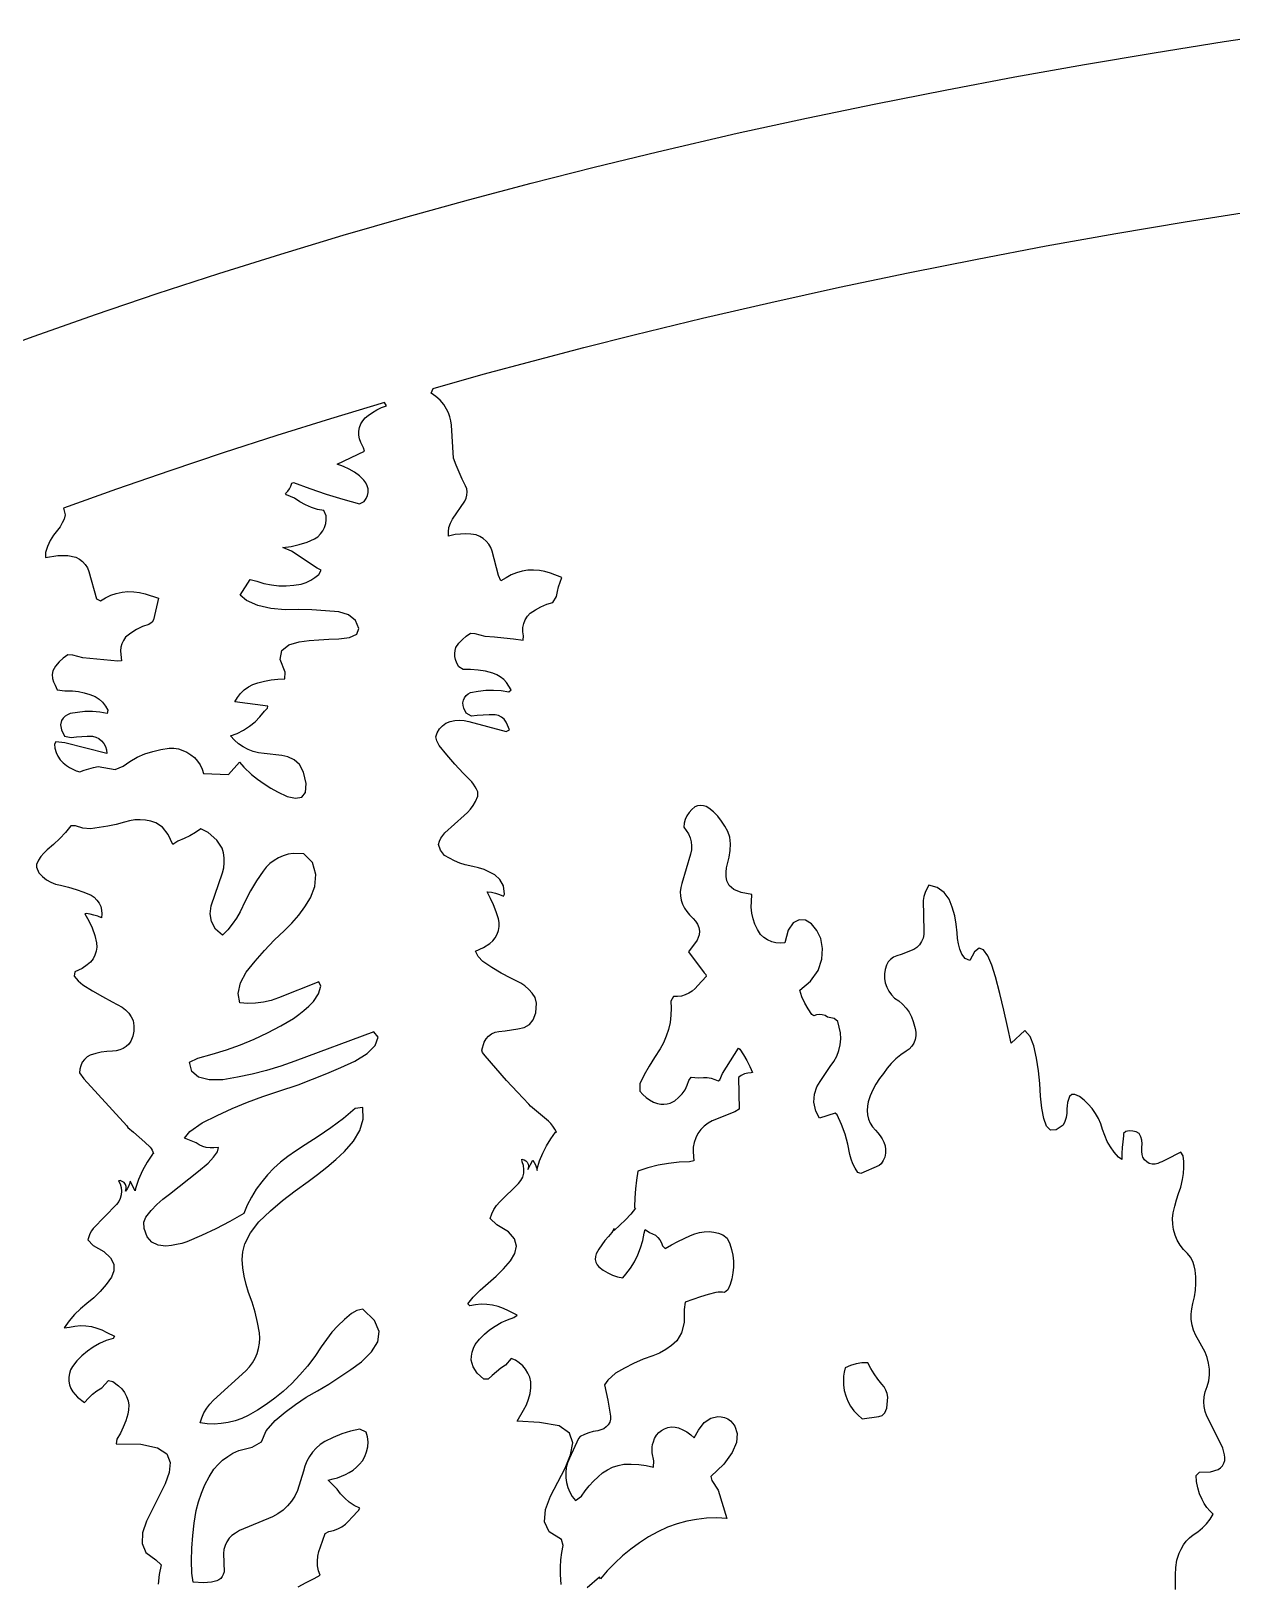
# Model space of a CAD drawing. Extents: x 0.1 to 24.1, y 0.2 to 12.2.
# Drawn here: x 5.161 to 8.646, y 7.467 to 11.975 of the extents above; entities that cross this region are included whole.
import ezdxf

# ---------------------------------------------------------------- set-up
doc = ezdxf.new("R2010")
doc.units = 0
doc.linetypes.add('0', pattern=[0])
doc.layers.add('1', color=7, linetype='0')

msp = doc.modelspace()

# ---------------------------------------------------------------- linework, layer by layer
at = {"layer": '1'}
for points in [[(4.992762, 11.025316), (5.170008, 11.089769), (5.34823, 11.152269), (5.526941, 11.212816), (5.706385, 11.27141), (5.886316, 11.327806), (6.06698, 11.38225), (6.248377, 11.43474), (6.430262, 11.485277), (6.612635, 11.533617), (6.795496, 11.580004), (6.978846, 11.624437), (7.210779, 11.678637), (7.411463, 11.722338), (7.612635, 11.764086), (7.814051, 11.804125), (8.015955, 11.842211), (8.218103, 11.878344), (8.42074, 11.912523), (8.623621, 11.94475), (8.826746, 11.975267)], [(6.699793, 7.465014), (6.69784, 7.493578), (6.69784, 7.515063), (6.69906, 7.536303), (6.701746, 7.557543), (6.705652, 7.578539), (6.701014, 7.595629), (6.664881, 7.617602), (6.651209, 7.647143), (6.654139, 7.682299), (6.668787, 7.721362), (6.710779, 7.803149), (6.726892, 7.841723), (6.73324, 7.876147), (6.723963, 7.904711), (6.693689, 7.925219), (6.636805, 7.935717), (6.572107, 7.939135), (6.590174, 7.971362), (6.598719, 7.986498), (6.605066, 8.002611), (6.609461, 8.019213), (6.611658, 8.036303), (6.611902, 8.053637), (6.608728, 8.066576), (6.603357, 8.078783), (6.596521, 8.090014), (6.587976, 8.100023), (6.577967, 8.108812), (6.566736, 8.115892), (6.554529, 8.121264), (6.538172, 8.101976), (6.524744, 8.092699), (6.511805, 8.082689), (6.499353, 8.071947), (6.487635, 8.060717), (6.475672, 8.061449), (6.456141, 8.079027), (6.443933, 8.097094), (6.438807, 8.115892), (6.439051, 8.127855), (6.441248, 8.139574), (6.44491, 8.151049), (6.450281, 8.161791), (6.462732, 8.177172), (6.476648, 8.191332), (6.491785, 8.204271), (6.508142, 8.215502), (6.525476, 8.225267), (6.543543, 8.233568), (6.562342, 8.239916), (6.572107, 8.246996), (6.547205, 8.259203), (6.532312, 8.266527), (6.516687, 8.272142), (6.500574, 8.276293), (6.484217, 8.278246), (6.467615, 8.27849), (6.451014, 8.277025), (6.4349, 8.273607), (6.429041, 8.280199), (6.444422, 8.299486), (6.464441, 8.31975), (6.487879, 8.339525), (6.510584, 8.360277), (6.532068, 8.381762), (6.55282, 8.404467), (6.565516, 8.426195), (6.570154, 8.44768), (6.564539, 8.468676), (6.546473, 8.489183), (6.513269, 8.508959), (6.49325, 8.528002), (6.498133, 8.541185), (6.50448, 8.553881), (6.512293, 8.565355), (6.521814, 8.575853), (6.575769, 8.62932), (6.58285, 8.638109), (6.587976, 8.648119), (6.590906, 8.658861), (6.591639, 8.670092), (6.58993, 8.681322), (6.586267, 8.69182), (6.585779, 8.699633), (6.591883, 8.698412), (6.597254, 8.695482), (6.601404, 8.691088), (6.60409, 8.685472), (6.604822, 8.679369), (6.603601, 8.673265), (6.603113, 8.669847), (6.617029, 8.697435), (6.621668, 8.690355), (6.62533, 8.683031), (6.628016, 8.674974), (6.629725, 8.666918), (6.629969, 8.672289), (6.637049, 8.694994), (6.646082, 8.717211), (6.656824, 8.738451), (6.669275, 8.758715), (6.683435, 8.778002), (6.685633, 8.778246), (6.681238, 8.787035), (6.675867, 8.795336), (6.669764, 8.803148), (6.662928, 8.810228), (6.610193, 8.85393), (6.605799, 8.860033), (6.573084, 8.894213), (6.541101, 8.928637), (6.509607, 8.963793), (6.478601, 8.999437), (6.471766, 9.009935), (6.469568, 9.016527), (6.47616, 9.039476), (6.481775, 9.048998), (6.4891, 9.057055), (6.497889, 9.063646), (6.507898, 9.068285), (6.518641, 9.070971), (6.537195, 9.072924), (6.55575, 9.075365), (6.57406, 9.078539), (6.592371, 9.082201), (6.607264, 9.090502), (6.618738, 9.104174), (6.625818, 9.124681), (6.627771, 9.153246), (6.624109, 9.169115), (6.615564, 9.181566), (6.605799, 9.192797), (6.594568, 9.202806), (6.582361, 9.211351), (6.553797, 9.225023), (6.525965, 9.239916), (6.498865, 9.256273), (6.472498, 9.273851), (6.458338, 9.288256), (6.450769, 9.303637), (6.474451, 9.314623), (6.492517, 9.326097), (6.501062, 9.33391), (6.508142, 9.342943), (6.513758, 9.352953), (6.51742, 9.363939), (6.519373, 9.37517), (6.519373, 9.386644), (6.51742, 9.398119), (6.510584, 9.418139), (6.503016, 9.437914), (6.494471, 9.457201), (6.485193, 9.476244), (6.4974, 9.474779), (6.509363, 9.472094), (6.521082, 9.468187), (6.532312, 9.463305), (6.535242, 9.46892), (6.531824, 9.49309), (6.522058, 9.511644), (6.507166, 9.52556), (6.492029, 9.533617), (6.47616, 9.540453), (6.459803, 9.545824), (6.443201, 9.549974), (6.421473, 9.554613), (6.405603, 9.559496), (6.389978, 9.565844), (6.375086, 9.573412), (6.360926, 9.581957), (6.349207, 9.597094), (6.343592, 9.613695), (6.346277, 9.622972), (6.350428, 9.631517), (6.355799, 9.639574), (6.362146, 9.646898), (6.41781, 9.69768), (6.427576, 9.706469), (6.436121, 9.716234), (6.443933, 9.726976), (6.450525, 9.738207), (6.457361, 9.75432), (6.45785, 9.766771), (6.453943, 9.77434), (6.449793, 9.78142), (6.445154, 9.7885), (6.440027, 9.795336), (6.415125, 9.820726), (6.391199, 9.846849), (6.368006, 9.873705), (6.345545, 9.901293), (6.338465, 9.914965), (6.336023, 9.926439), (6.340174, 9.938158), (6.346766, 9.9489), (6.355066, 9.958178), (6.364832, 9.965746), (6.377527, 9.970629), (6.390711, 9.973558), (6.404383, 9.974535), (6.418055, 9.973558), (6.431238, 9.970629), (6.539637, 9.94182), (6.549646, 9.946703), (6.543787, 9.960131), (6.539881, 9.969164), (6.534021, 9.976976), (6.526453, 9.983324), (6.517664, 9.987719), (6.508142, 9.99016), (6.490808, 9.99016), (6.473475, 9.989428), (6.456141, 9.987963), (6.439051, 9.98601), (6.423914, 9.994555), (6.416834, 10.009691), (6.414881, 10.01726), (6.414637, 10.024828), (6.416101, 10.032396), (6.419031, 10.039476), (6.42367, 10.045824), (6.429529, 10.050707), (6.436365, 10.054369), (6.458338, 10.059008), (6.480555, 10.061449), (6.503016, 10.061937), (6.525232, 10.060472), (6.547449, 10.05681), (6.554041, 10.062426), (6.548182, 10.073168), (6.541101, 10.083422), (6.532801, 10.092211), (6.523035, 10.100023), (6.512537, 10.106371), (6.501307, 10.111254), (6.480066, 10.116381), (6.458582, 10.119799), (6.436853, 10.121508), (6.415125, 10.121752), (6.402674, 10.129808), (6.39657, 10.139818), (6.392664, 10.151049), (6.391199, 10.159594), (6.390711, 10.168383), (6.391687, 10.177172), (6.393885, 10.185717), (6.402674, 10.19768), (6.412928, 10.208666), (6.424158, 10.218187), (6.436365, 10.226732), (6.449305, 10.225756), (6.477625, 10.218187), (6.505701, 10.21599), (6.533533, 10.213549), (6.561609, 10.210619), (6.589441, 10.207201), (6.590174, 10.219164), (6.588465, 10.231127), (6.588709, 10.24309), (6.59115, 10.254808), (6.595545, 10.265795), (6.601892, 10.276049), (6.609949, 10.284838), (6.625086, 10.295092), (6.640955, 10.303881), (6.657801, 10.310961), (6.675135, 10.316576), (6.685877, 10.33391), (6.688562, 10.34807), (6.69198, 10.361742), (6.696375, 10.375414), (6.701502, 10.388842), (6.668787, 10.401049), (6.652674, 10.405931), (6.636316, 10.409105), (6.619471, 10.410326), (6.602625, 10.409594), (6.586023, 10.406908), (6.56991, 10.402514), (6.554285, 10.396166), (6.539637, 10.388109), (6.524256, 10.378832), (6.517908, 10.394213), (6.499109, 10.464769), (6.495203, 10.475512), (6.489344, 10.485521), (6.482019, 10.494555), (6.473475, 10.502123), (6.463709, 10.508226), (6.452967, 10.512377), (6.43783, 10.51433), (6.422693, 10.515306), (6.407312, 10.514818), (6.392176, 10.513109), (6.3724, 10.508715), (6.372156, 10.521654), (6.373865, 10.534349), (6.378016, 10.546556), (6.384119, 10.558031), (6.420008, 10.610765), (6.423914, 10.619066), (6.426111, 10.628099), (6.4266, 10.637133), (6.425379, 10.646166), (6.422205, 10.654955), (6.412683, 10.674486), (6.40365, 10.694506), (6.395105, 10.714525), (6.387293, 10.734789), (6.380945, 10.831224), (6.37948, 10.843431), (6.376795, 10.85515), (6.372644, 10.866625), (6.367273, 10.877611), (6.358728, 10.891283), (6.34823, 10.903734), (6.336023, 10.914476), (6.322596, 10.92351), (6.328211, 10.937914), (6.473475, 10.978685), (6.619226, 11.018236), (6.765223, 11.056566), (6.911463, 11.093676), (7.109705, 11.141527), (7.308191, 11.187426), (7.50741, 11.231371), (7.706873, 11.273363), (7.906824, 11.313158), (8.107752, 11.351244), (8.309168, 11.387377), (8.510828, 11.421312), (8.712976, 11.453539)], [(8.482996, 7.450366), (8.482264, 7.47185), (8.482508, 7.493334), (8.483973, 7.514819), (8.486414, 7.536059), (8.493494, 7.55559), (8.498865, 7.568041), (8.505701, 7.57976), (8.513758, 7.590502), (8.523279, 7.600268), (8.533777, 7.608813), (8.547937, 7.618334), (8.560877, 7.629076), (8.572596, 7.641284), (8.583094, 7.654467), (8.592127, 7.668871), (8.582605, 7.678637), (8.57406, 7.688891), (8.566248, 7.700121), (8.559656, 7.712084), (8.552332, 7.728686), (8.547205, 7.74602), (8.544031, 7.763842), (8.543055, 7.781909), (8.551844, 7.791186), (8.584558, 7.791918), (8.606531, 7.79851), (8.613367, 7.803393), (8.618982, 7.809496), (8.623133, 7.817065), (8.625574, 7.825121), (8.626062, 7.833422), (8.624842, 7.841723), (8.619959, 7.861254), (8.580408, 7.941088), (8.573816, 7.953784), (8.568933, 7.967455), (8.566004, 7.981371), (8.565027, 7.995776), (8.566004, 8.009935), (8.568933, 8.024096), (8.575037, 8.039965), (8.578943, 8.056566), (8.580896, 8.073412), (8.580896, 8.090258), (8.578699, 8.107347), (8.574549, 8.123705), (8.568689, 8.139574), (8.549646, 8.17473), (8.54159, 8.188402), (8.535242, 8.203051), (8.530848, 8.218187), (8.528406, 8.234056), (8.527918, 8.249926), (8.529627, 8.265795), (8.533045, 8.281176), (8.537683, 8.299974), (8.540857, 8.319262), (8.542078, 8.338549), (8.54159, 8.35808), (8.539392, 8.377367), (8.536951, 8.390551), (8.532557, 8.403246), (8.525965, 8.415209), (8.517664, 8.425707), (8.506189, 8.437426), (8.49618, 8.450365), (8.487879, 8.464525), (8.481531, 8.479662), (8.477137, 8.495531), (8.474451, 8.511644), (8.473963, 8.528002), (8.475672, 8.544359), (8.48031, 8.563158), (8.485682, 8.581957), (8.491541, 8.600512), (8.498133, 8.618822), (8.50326, 8.641283), (8.505701, 8.658373), (8.506678, 8.675463), (8.506433, 8.692797), (8.504969, 8.709887), (8.497889, 8.720629), (8.454187, 8.698412), (8.448816, 8.695238), (8.443201, 8.692308), (8.437586, 8.689867), (8.431726, 8.68767), (8.423426, 8.685472), (8.414881, 8.685472), (8.406336, 8.68767), (8.399012, 8.692064), (8.392664, 8.697924), (8.388269, 8.705248), (8.385828, 8.713549), (8.38534, 8.722094), (8.38534, 8.734056), (8.386072, 8.744555), (8.385096, 8.755053), (8.382166, 8.765062), (8.377527, 8.774584), (8.368494, 8.779222), (8.358484, 8.781664), (8.34823, 8.781908), (8.338221, 8.779955), (8.331873, 8.774096), (8.331873, 8.767504), (8.329432, 8.750414), (8.327723, 8.733324), (8.326746, 8.716234), (8.326746, 8.6989), (8.31698, 8.70598), (8.304773, 8.72014), (8.294031, 8.735277), (8.284754, 8.75139), (8.277185, 8.76848), (8.271082, 8.786058), (8.265711, 8.802416), (8.258875, 8.818041), (8.250574, 8.832933), (8.240808, 8.846849), (8.229578, 8.859789), (8.217127, 8.871508), (8.203699, 8.882006), (8.19076, 8.888109), (8.181482, 8.887865), (8.175135, 8.88225), (8.171961, 8.873461), (8.169519, 8.864183), (8.16781, 8.854906), (8.166834, 8.845629), (8.166834, 8.833422), (8.164881, 8.821215), (8.161463, 8.809496), (8.15658, 8.798265), (8.136316, 8.785082), (8.119715, 8.784105), (8.107996, 8.796068), (8.100183, 8.817797), (8.094812, 8.847582), (8.090906, 8.882494), (8.088465, 8.919359), (8.084558, 8.956224), (8.078943, 8.992846), (8.071619, 9.029222), (8.060633, 9.055834), (8.045008, 9.0739), (8.005457, 9.036303), (7.995203, 9.084642), (7.984217, 9.132982), (7.972742, 9.181078), (7.960535, 9.229174), (7.949305, 9.263109), (7.937586, 9.289965), (7.925135, 9.307543), (7.912439, 9.312181), (7.8995, 9.301683), (7.886072, 9.276293), (7.871912, 9.282152), (7.862146, 9.294847), (7.857019, 9.30974), (7.853113, 9.325121), (7.850428, 9.340746), (7.848963, 9.356615), (7.846521, 9.381762), (7.841883, 9.406664), (7.834803, 9.431078), (7.825525, 9.45476), (7.811121, 9.474047), (7.790857, 9.488939), (7.766687, 9.495287), (7.760584, 9.485033), (7.755701, 9.474047), (7.752283, 9.462572), (7.75033, 9.450853), (7.752283, 9.362963), (7.752283, 9.351976), (7.750086, 9.341478), (7.745935, 9.331469), (7.739832, 9.322435), (7.732264, 9.314623), (7.72323, 9.308519), (7.711023, 9.303392), (7.698816, 9.29851), (7.686365, 9.294115), (7.673914, 9.290209), (7.664392, 9.286058), (7.655848, 9.279955), (7.649012, 9.272387), (7.643641, 9.263353), (7.639734, 9.250902), (7.638025, 9.237719), (7.638269, 9.224779), (7.640467, 9.21184), (7.644617, 9.199389), (7.650476, 9.18767), (7.658045, 9.176928), (7.667322, 9.16765), (7.679529, 9.159349), (7.69076, 9.149584), (7.700769, 9.138597), (7.709314, 9.12639), (7.71615, 9.113451), (7.721521, 9.099535), (7.726648, 9.079271), (7.728846, 9.068529), (7.728846, 9.057787), (7.726892, 9.047045), (7.722986, 9.036791), (7.717371, 9.027758), (7.710047, 9.019701), (7.701258, 9.013109), (7.685633, 9.002855), (7.671228, 8.991137), (7.657801, 8.977953), (7.645838, 8.963793), (7.635096, 8.948412), (7.623133, 8.933764), (7.612635, 8.918139), (7.603846, 8.901537), (7.596766, 8.884203), (7.59115, 8.866137), (7.588465, 8.853685), (7.587732, 8.84099), (7.588953, 8.828539), (7.591883, 8.816088), (7.596766, 8.804369), (7.603357, 8.793627), (7.611658, 8.783861), (7.618982, 8.776293), (7.625574, 8.767992), (7.631189, 8.758959), (7.635828, 8.749437), (7.639734, 8.738939), (7.641443, 8.727953), (7.641199, 8.716967), (7.639002, 8.70598), (7.634607, 8.695726), (7.628504, 8.686449), (7.6224, 8.681322), (7.569178, 8.657885), (7.560877, 8.661547), (7.55282, 8.67351), (7.546228, 8.686205), (7.541101, 8.699633), (7.537439, 8.713549), (7.53158, 8.743334), (7.523523, 8.772387), (7.513269, 8.800951), (7.500818, 8.828539), (7.494959, 8.833178), (7.449793, 8.819262), (7.439051, 8.839525), (7.433191, 8.865648), (7.434656, 8.888353), (7.44198, 8.909594), (7.451014, 8.924974), (7.460779, 8.939867), (7.470789, 8.954515), (7.480799, 8.96892), (7.491297, 8.983324), (7.499353, 8.998705), (7.505457, 9.015306), (7.509363, 9.032152), (7.511072, 9.049486), (7.510584, 9.067064), (7.502283, 9.100023), (7.491785, 9.108324), (7.472742, 9.112474), (7.465418, 9.116625), (7.457361, 9.118822), (7.44906, 9.119555), (7.440516, 9.118578), (7.432703, 9.115648), (7.427332, 9.119555), (7.416101, 9.135912), (7.40658, 9.153246), (7.398523, 9.171312), (7.392176, 9.190111), (7.422937, 9.216967), (7.445154, 9.247972), (7.456385, 9.280199), (7.458582, 9.311449), (7.452967, 9.340258), (7.441736, 9.364183), (7.426111, 9.382738), (7.408533, 9.393724), (7.390223, 9.395189), (7.372889, 9.386156), (7.358728, 9.364428), (7.348963, 9.328295), (7.336023, 9.327074), (7.323084, 9.327806), (7.310633, 9.33098), (7.29867, 9.336351), (7.287928, 9.343431), (7.27865, 9.352465), (7.269373, 9.366625), (7.261805, 9.381762), (7.256433, 9.397875), (7.253016, 9.414476), (7.251551, 9.431566), (7.252283, 9.448412), (7.25326, 9.468187), (7.222498, 9.474291), (7.201014, 9.48308), (7.187098, 9.494555), (7.180017, 9.508226), (7.178553, 9.520678), (7.178308, 9.533129), (7.179773, 9.54558), (7.182703, 9.557787), (7.187586, 9.576586), (7.190271, 9.595629), (7.191004, 9.61516), (7.189539, 9.634447), (7.183191, 9.651049), (7.174891, 9.666674), (7.165369, 9.681566), (7.154139, 9.695482), (7.141687, 9.707933), (7.128016, 9.719164), (7.120691, 9.723558), (7.112635, 9.726244), (7.10409, 9.726976), (7.095545, 9.725756), (7.087732, 9.722582), (7.078699, 9.715258), (7.071131, 9.706713), (7.064783, 9.696947), (7.0599, 9.686449), (7.056726, 9.675219), (7.055262, 9.663744), (7.06283, 9.654467), (7.068933, 9.644213), (7.073572, 9.632982), (7.076502, 9.621508), (7.077723, 9.609545), (7.077478, 9.597582), (7.075281, 9.585863), (7.049891, 9.500658), (7.046717, 9.488695), (7.045496, 9.476244), (7.04574, 9.464037), (7.047937, 9.45183), (7.051844, 9.439867), (7.057215, 9.428881), (7.064051, 9.418627), (7.072351, 9.409349), (7.082361, 9.398363), (7.089685, 9.391039), (7.095545, 9.382006), (7.099207, 9.37224), (7.100672, 9.361986), (7.100183, 9.351488), (7.09408, 9.336107), (7.068933, 9.301439), (7.114344, 9.241381), (7.119715, 9.236498), (7.120447, 9.23015), (7.096521, 9.204515), (7.088953, 9.195726), (7.080164, 9.187914), (7.070398, 9.181566), (7.0599, 9.176683), (7.04867, 9.17351), (7.037195, 9.171801), (7.025476, 9.172045), (7.017908, 9.159105), (7.019129, 9.138353), (7.018396, 9.117601), (7.015711, 9.097094), (7.011072, 9.07683), (7.004725, 9.057055), (6.996668, 9.038012), (6.986658, 9.019945), (6.970545, 8.995287), (6.955164, 8.97014), (6.941004, 8.944506), (6.927576, 8.918383), (6.92782, 8.896898), (6.936365, 8.887621), (6.945887, 8.879076), (6.956385, 8.871752), (6.967371, 8.865404), (6.979334, 8.861254), (6.988611, 8.859545), (6.997889, 8.859301), (7.007166, 8.860277), (7.016199, 8.862474), (7.029139, 8.869555), (7.040613, 8.878588), (7.050867, 8.88933), (7.059168, 8.901293), (7.065516, 8.914476), (7.06991, 8.928637), (7.076502, 8.938158), (7.09823, 8.935717), (7.112879, 8.937181), (7.123865, 8.936693), (7.134607, 8.93474), (7.14535, 8.931566), (7.155359, 8.927172), (7.160242, 8.930101), (7.16781, 8.948168), (7.214685, 9.022387), (7.218592, 9.019457), (7.228846, 9.003099), (7.238123, 8.986498), (7.246912, 8.969408), (7.254725, 8.95183), (7.251062, 8.950609), (7.241053, 8.949877), (7.231287, 8.947191), (7.222498, 8.942797), (7.214441, 8.936693), (7.216639, 8.844652), (7.203699, 8.837084), (7.138025, 8.810717), (7.125818, 8.804125), (7.114588, 8.79558), (7.104822, 8.785814), (7.096521, 8.77434), (7.090174, 8.762133), (7.085535, 8.748705), (7.083094, 8.735033), (7.082605, 8.721117), (7.084803, 8.69475), (7.072351, 8.69182), (7.041834, 8.690844), (7.011316, 8.68767), (6.981043, 8.682299), (6.951258, 8.67473), (6.922205, 8.665209), (6.918543, 8.63933), (6.915857, 8.613451), (6.913904, 8.587328), (6.912928, 8.561205), (6.912683, 8.55974), (6.913172, 8.558275), (6.914392, 8.557543), (6.915857, 8.557543), (6.901453, 8.540453), (6.886072, 8.523851), (6.870203, 8.507982), (6.853846, 8.492846), (6.852137, 8.493822), (6.853113, 8.498217), (6.846521, 8.486742), (6.837244, 8.475267), (6.826746, 8.463793), (6.817469, 8.451586), (6.808924, 8.438646), (6.801355, 8.424974), (6.798914, 8.416918), (6.79867, 8.408861), (6.800379, 8.40056), (6.804041, 8.393236), (6.809412, 8.386889), (6.821619, 8.377611), (6.834803, 8.369555), (6.848963, 8.363207), (6.863611, 8.358568), (6.878748, 8.355394), (6.887049, 8.366381), (6.900476, 8.383715), (6.912195, 8.402269), (6.922205, 8.421801), (6.930262, 8.442064), (6.936365, 8.463305), (6.940516, 8.484789), (6.942957, 8.495775), (6.955896, 8.486742), (6.964685, 8.483568), (6.972986, 8.47893), (6.98031, 8.472826), (6.98617, 8.465502), (6.990808, 8.457445), (6.993982, 8.448412), (7.001551, 8.440844), (7.019617, 8.450853), (7.037928, 8.460375), (7.056482, 8.469408), (7.075281, 8.477953), (7.087976, 8.483324), (7.101404, 8.486986), (7.115076, 8.489183), (7.128748, 8.489672), (7.142664, 8.488207), (7.156092, 8.485277), (7.169031, 8.480639), (7.181726, 8.47014), (7.188807, 8.454515), (7.194178, 8.437914), (7.198084, 8.421068), (7.199793, 8.403978), (7.200037, 8.386644), (7.198328, 8.369555), (7.19491, 8.352465), (7.189783, 8.336107), (7.182947, 8.320238), (7.173914, 8.31267), (7.167566, 8.313402), (7.161463, 8.313646), (7.155115, 8.313402), (7.148767, 8.312914), (7.126307, 8.30681), (7.103846, 8.299974), (7.081873, 8.29265), (7.0599, 8.284594), (7.056726, 8.263109), (7.056971, 8.225512), (7.049158, 8.195726), (7.034998, 8.172777), (7.019861, 8.158861), (7.003016, 8.146898), (6.985193, 8.136889), (6.96615, 8.128832), (6.93783, 8.118822), (6.909998, 8.106859), (6.883142, 8.093431), (6.857019, 8.078295), (6.834803, 8.057787), (6.825281, 8.045092), (6.830652, 8.022631), (6.835291, 7.999926), (6.839197, 7.976977), (6.842371, 7.954028), (6.842615, 7.945239), (6.840418, 7.936694), (6.836512, 7.928881), (6.830652, 7.922289), (6.823572, 7.917162), (6.806238, 7.911303), (6.79281, 7.908862), (6.779871, 7.905444), (6.767176, 7.900561), (6.754969, 7.894701), (6.750086, 7.889086), (6.723719, 7.831957), (6.718103, 7.81853), (6.714441, 7.804369), (6.712732, 7.789721), (6.712976, 7.775073), (6.71493, 7.760668), (6.718836, 7.746508), (6.724451, 7.73308), (6.731775, 7.720385), (6.740808, 7.70891), (6.758387, 7.721362), (6.769129, 7.736498), (6.781092, 7.751147), (6.793787, 7.764819), (6.807215, 7.777758), (6.81991, 7.788744), (6.833826, 7.798022), (6.848963, 7.805346), (6.864832, 7.810717), (6.881433, 7.813891), (6.903162, 7.814379), (6.924646, 7.813159), (6.946131, 7.810229), (6.967371, 7.805834), (6.968348, 7.823657), (6.964197, 7.84685), (6.963465, 7.855151), (6.963953, 7.863451), (6.965174, 7.871508), (6.967371, 7.879565), (6.970789, 7.88933), (6.97616, 7.898119), (6.982752, 7.905932), (6.990808, 7.912524), (6.999842, 7.917407), (7.009607, 7.920825), (7.019861, 7.922289), (7.030359, 7.922045), (7.040369, 7.919848), (7.05282, 7.914477), (7.064539, 7.907885), (7.075525, 7.899828), (7.085535, 7.890795), (7.09823, 7.913256), (7.114344, 7.935229), (7.133631, 7.947924), (7.154139, 7.952563), (7.164148, 7.952075), (7.173914, 7.949633), (7.182947, 7.945727), (7.191248, 7.939867), (7.198084, 7.932787), (7.203699, 7.924487), (7.210047, 7.903491), (7.208094, 7.877612), (7.195887, 7.847826), (7.171717, 7.814623), (7.133631, 7.778735), (7.137049, 7.766772), (7.155115, 7.73894), (7.180017, 7.656909), (7.150965, 7.658129), (7.121668, 7.657153), (7.092615, 7.653979), (7.064051, 7.648608), (7.035975, 7.641039), (7.008387, 7.631274), (6.98031, 7.617846), (6.953211, 7.602953), (6.927088, 7.586108), (6.901941, 7.568041), (6.877771, 7.548266), (6.855066, 7.52727), (6.833582, 7.504809), (6.813562, 7.481127), (6.810633, 7.486498), (6.775232, 7.455492)], [(5.936365, 7.457934), (5.959314, 7.471117), (5.982996, 7.482592), (5.999842, 7.491625), (5.995447, 7.505053), (5.992762, 7.518969), (5.992029, 7.533129), (5.99325, 7.547045), (5.996424, 7.560961), (6.001307, 7.574145), (6.014246, 7.612963), (6.025721, 7.618578), (6.03866, 7.621508), (6.051355, 7.626147), (6.063074, 7.632494), (6.07406, 7.640307), (6.083582, 7.649584), (6.092127, 7.659838), (6.11117, 7.679858), (6.114832, 7.686938), (6.099207, 7.694506), (6.084803, 7.704028), (6.071375, 7.715258), (6.059656, 7.727953), (6.049402, 7.741869), (6.023767, 7.767504), (6.037683, 7.772143), (6.050135, 7.775073), (6.062098, 7.779223), (6.073816, 7.78435), (6.084803, 7.790453), (6.095545, 7.797289), (6.105555, 7.805346), (6.114588, 7.814135), (6.122889, 7.823901), (6.129969, 7.836596), (6.135096, 7.850268), (6.138269, 7.864428), (6.139002, 7.879076), (6.137537, 7.893481), (6.133875, 7.907641), (6.114832, 7.916186), (6.088465, 7.910326), (6.062586, 7.90227), (6.037439, 7.89226), (6.013269, 7.880053), (6.000574, 7.871264), (5.988855, 7.86101), (5.978357, 7.849535), (5.969324, 7.83684), (5.961756, 7.823412), (5.955896, 7.809008), (5.951746, 7.794116), (5.934168, 7.738207), (5.9266, 7.72185), (5.917078, 7.706713), (5.905603, 7.693041), (5.89242, 7.68059), (5.877771, 7.670092), (5.862146, 7.661547), (5.766199, 7.621508), (5.753992, 7.614184), (5.744226, 7.607348), (5.735682, 7.599047), (5.728846, 7.589282), (5.723963, 7.578539), (5.721033, 7.567065), (5.720057, 7.555102), (5.721277, 7.502123), (5.718836, 7.493578), (5.715662, 7.487963), (5.711512, 7.482836), (5.706385, 7.478686), (5.700525, 7.475756), (5.684412, 7.471362), (5.661707, 7.470141), (5.631678, 7.472094), (5.627771, 7.497729), (5.627039, 7.534106), (5.628016, 7.570727), (5.630701, 7.607104), (5.634851, 7.643237), (5.640711, 7.679369), (5.647058, 7.705004), (5.655359, 7.729907), (5.665613, 7.754076), (5.67782, 7.77727), (5.69198, 7.799487), (5.703943, 7.813159), (5.717127, 7.82561), (5.731775, 7.836596), (5.747156, 7.845873), (5.763758, 7.853686), (5.802576, 7.863696), (5.829432, 7.879565), (5.843348, 7.910815), (5.869471, 7.941088), (5.898279, 7.965258), (5.928553, 7.987719), (5.959803, 8.008471), (5.992273, 8.027514), (6.024988, 8.047045), (6.057215, 8.067553), (6.088709, 8.089037), (6.119715, 8.111498), (6.149012, 8.140306), (6.167566, 8.169603), (6.171228, 8.199877), (6.157801, 8.231371), (6.124353, 8.264086), (6.106775, 8.26018), (6.090662, 8.25139), (6.070642, 8.234545), (6.051844, 8.216478), (6.034266, 8.197191), (6.018152, 8.176439), (6.003504, 8.154955), (5.984461, 8.126635), (5.963709, 8.099291), (5.941492, 8.073412), (5.917566, 8.048754), (5.89242, 8.02556), (5.868738, 8.006029), (5.843836, 7.987719), (5.818201, 7.970873), (5.79159, 7.955248), (5.772791, 7.946948), (5.753504, 7.940112), (5.733484, 7.935229), (5.713221, 7.932055), (5.692713, 7.930834), (5.672205, 7.931567), (5.651697, 7.934008), (5.65658, 7.948901), (5.662928, 7.963061), (5.670984, 7.976489), (5.680262, 7.98894), (5.691004, 8.00017), (5.784266, 8.085619), (5.794764, 8.096605), (5.803797, 8.108812), (5.811365, 8.121996), (5.817225, 8.135912), (5.821619, 8.15056), (5.82406, 8.165453), (5.825037, 8.18059), (5.82406, 8.195726), (5.818445, 8.225756), (5.811121, 8.255297), (5.802332, 8.284349), (5.792322, 8.313158), (5.785242, 8.336351), (5.779627, 8.360277), (5.775965, 8.384203), (5.773767, 8.408617), (5.775476, 8.431322), (5.781336, 8.454027), (5.797937, 8.486498), (5.822351, 8.517748), (5.856043, 8.549486), (5.890955, 8.579515), (5.927332, 8.607836), (5.96493, 8.634691), (5.992273, 8.655199), (6.019129, 8.676683), (6.045252, 8.6989), (6.070642, 8.721849), (6.096766, 8.752123), (6.115564, 8.783129), (6.124842, 8.815599), (6.123621, 8.849535), (6.102137, 8.846605), (6.067469, 8.817797), (6.03158, 8.790697), (5.994471, 8.765306), (5.956385, 8.741625), (5.928308, 8.722826), (5.906336, 8.707933), (5.88534, 8.691576), (5.865564, 8.673754), (5.847254, 8.654467), (5.830408, 8.633959), (5.814783, 8.612474), (5.800867, 8.589769), (5.78866, 8.566088), (5.778162, 8.541674), (5.738123, 8.518969), (5.697351, 8.497728), (5.655848, 8.477953), (5.613611, 8.459887), (5.598719, 8.455492), (5.583582, 8.45183), (5.568201, 8.449144), (5.552576, 8.447435), (5.530359, 8.450121), (5.511805, 8.458666), (5.497644, 8.474779), (5.4891, 8.498461), (5.488123, 8.51726), (5.494226, 8.531664), (5.509363, 8.550463), (5.525721, 8.567797), (5.543787, 8.58391), (5.56283, 8.598558), (5.591394, 8.620531), (5.619471, 8.642748), (5.647303, 8.665453), (5.674646, 8.688646), (5.69076, 8.705492), (5.702478, 8.721605), (5.70492, 8.733568), (5.691736, 8.732836), (5.68075, 8.732347), (5.669764, 8.733568), (5.659266, 8.736498), (5.649256, 8.741137), (5.640223, 8.747484), (5.606043, 8.760668), (5.621668, 8.780443), (5.658045, 8.80559), (5.701014, 8.827074), (5.744715, 8.846849), (5.789148, 8.86516), (5.83407, 8.882006), (5.879725, 8.897387), (5.936121, 8.916185), (5.977869, 8.93181), (6.019129, 8.948412), (6.060144, 8.96599), (6.100672, 8.984545), (6.136805, 9.007006), (6.160242, 9.030199), (6.168299, 9.053637), (6.155848, 9.06975), (5.9266, 8.984545), (5.885828, 8.97014), (5.844324, 8.957445), (5.802332, 8.946703), (5.760096, 8.93767), (5.717371, 8.93059), (5.678064, 8.930101), (5.647303, 8.937914), (5.627771, 8.95476), (5.62118, 8.981615), (5.64535, 8.993578), (5.687098, 9.004564), (5.728113, 9.01726), (5.768641, 9.031908), (5.808435, 9.048265), (5.847498, 9.066576), (5.885828, 9.086596), (5.922937, 9.108324), (5.938318, 9.119555), (5.953211, 9.131517), (5.967371, 9.144457), (5.980555, 9.158129), (5.995447, 9.179613), (6.002283, 9.20183), (5.996668, 9.215014), (5.879236, 9.168383), (5.857508, 9.161058), (5.835291, 9.155931), (5.81283, 9.153002), (5.789881, 9.152025), (5.767176, 9.15349), (5.762049, 9.181078), (5.769373, 9.212084), (5.78573, 9.242601), (5.811365, 9.274828), (5.838465, 9.305834), (5.867029, 9.335375), (5.897058, 9.363695), (5.918055, 9.385424), (5.93783, 9.408617), (5.955652, 9.432787), (5.97201, 9.458422), (5.984705, 9.491625), (5.987391, 9.526049), (5.978357, 9.561449), (5.952967, 9.586351), (5.922205, 9.587572), (5.907312, 9.585131), (5.892908, 9.580736), (5.879236, 9.574877), (5.866297, 9.567308), (5.854334, 9.558031), (5.843592, 9.547533), (5.834314, 9.535814), (5.815516, 9.507738), (5.798182, 9.478685), (5.782312, 9.448656), (5.767908, 9.418139), (5.75741, 9.399828), (5.745203, 9.38225), (5.731775, 9.365892), (5.717127, 9.350512), (5.696619, 9.36809), (5.6849, 9.389574), (5.681238, 9.412035), (5.68368, 9.434984), (5.716883, 9.531176), (5.720301, 9.545336), (5.72201, 9.559984), (5.721766, 9.574389), (5.719568, 9.589037), (5.715418, 9.602953), (5.700525, 9.626146), (5.675135, 9.648607), (5.653894, 9.658861), (5.638269, 9.648363), (5.621912, 9.638842), (5.605066, 9.630541), (5.587488, 9.623217), (5.572596, 9.613695), (5.55868, 9.642748), (5.542078, 9.6635), (5.523279, 9.676683), (5.508387, 9.681078), (5.49325, 9.684008), (5.477869, 9.685228), (5.462488, 9.68474), (5.447107, 9.682543), (5.432215, 9.678637), (5.408045, 9.672045), (5.383631, 9.666674), (5.358973, 9.662523), (5.33407, 9.659349), (5.311365, 9.661058), (5.290125, 9.66765), (5.276697, 9.66765), (5.261072, 9.648607), (5.244471, 9.630541), (5.226648, 9.613695), (5.20785, 9.597826), (5.198084, 9.588793), (5.189539, 9.578783), (5.182459, 9.567797), (5.1766, 9.555834), (5.176844, 9.547777), (5.18368, 9.531176), (5.193933, 9.520433), (5.205652, 9.5114), (5.218592, 9.504076), (5.232264, 9.498705), (5.246668, 9.495287), (5.269617, 9.489916), (5.292078, 9.483324), (5.314051, 9.475512), (5.335779, 9.466478), (5.344568, 9.460131), (5.352381, 9.452318), (5.358484, 9.443285), (5.363123, 9.433275), (5.365808, 9.422777), (5.366541, 9.411791), (5.36532, 9.401049), (5.354578, 9.404955), (5.343592, 9.408373), (5.332605, 9.411303), (5.321375, 9.4135), (5.317225, 9.411791), (5.328699, 9.392015), (5.338221, 9.371264), (5.345789, 9.349779), (5.35116, 9.327562), (5.351648, 9.315599), (5.350183, 9.303637), (5.346521, 9.292162), (5.340906, 9.28142), (5.333338, 9.272142), (5.324305, 9.264086), (5.308924, 9.253344), (5.288416, 9.243578), (5.28573, 9.230883), (5.297449, 9.217699), (5.311365, 9.20598), (5.339441, 9.18889), (5.368006, 9.172533), (5.396814, 9.156664), (5.425867, 9.141283), (5.435633, 9.133226), (5.444422, 9.123949), (5.451746, 9.113451), (5.457605, 9.102221), (5.459558, 9.087084), (5.45907, 9.071703), (5.456141, 9.05681), (5.451014, 9.042406), (5.444666, 9.034105), (5.436853, 9.027025), (5.428064, 9.021166), (5.418543, 9.017015), (5.408289, 9.014574), (5.397791, 9.013842), (5.381189, 9.012865), (5.364832, 9.010668), (5.348719, 9.007006), (5.33285, 9.002123), (5.323816, 8.996752), (5.316004, 8.989672), (5.309656, 8.981127), (5.305262, 8.971361), (5.302576, 8.961107), (5.301844, 8.950609), (5.314051, 8.932787), (5.439051, 8.796312), (5.442225, 8.791674), (5.458826, 8.778002), (5.475183, 8.764086), (5.491297, 8.749681), (5.506922, 8.735033), (5.510096, 8.730883), (5.512781, 8.726488), (5.514734, 8.721605), (5.516199, 8.716478), (5.513514, 8.714525), (5.497889, 8.691332), (5.484461, 8.666918), (5.472986, 8.641283), (5.463953, 8.614916), (5.462976, 8.607592), (5.448572, 8.636156), (5.446375, 8.628588), (5.443445, 8.621019), (5.439783, 8.613939), (5.435389, 8.607347), (5.437098, 8.613695), (5.437098, 8.620287), (5.4349, 8.62639), (5.430994, 8.631762), (5.425623, 8.635424), (5.419519, 8.637621), (5.414881, 8.637377), (5.419764, 8.627855), (5.422693, 8.617601), (5.42367, 8.607103), (5.422693, 8.596361), (5.420008, 8.586107), (5.415369, 8.576586), (5.409021, 8.568041), (5.341394, 8.498949), (5.336267, 8.491381), (5.331873, 8.483324), (5.328455, 8.474779), (5.325769, 8.46599), (5.340906, 8.449144), (5.3724, 8.431566), (5.391932, 8.4135), (5.401209, 8.394945), (5.401453, 8.375902), (5.394129, 8.356859), (5.378748, 8.335619), (5.361658, 8.315844), (5.343103, 8.297533), (5.323084, 8.280687), (5.304529, 8.265306), (5.287195, 8.248461), (5.27157, 8.23015), (5.25741, 8.210619), (5.272547, 8.212572), (5.288416, 8.215502), (5.304285, 8.216722), (5.320398, 8.21599), (5.336267, 8.213793), (5.351648, 8.209642), (5.366785, 8.204027), (5.380945, 8.196703), (5.403406, 8.185717), (5.399012, 8.179369), (5.378992, 8.173021), (5.359949, 8.164721), (5.341639, 8.154467), (5.324549, 8.142748), (5.308435, 8.129076), (5.294031, 8.114183), (5.281092, 8.097826), (5.275965, 8.08806), (5.272791, 8.077562), (5.271082, 8.066576), (5.271082, 8.05559), (5.273035, 8.044603), (5.276697, 8.034349), (5.282068, 8.024584), (5.296228, 8.008715), (5.316492, 7.993823), (5.327478, 8.006273), (5.339441, 8.017504), (5.352381, 8.027514), (5.366297, 8.036303), (5.386072, 8.057543), (5.398523, 8.054369), (5.414881, 8.042162), (5.424402, 8.033129), (5.432215, 8.022631), (5.438318, 8.010912), (5.442469, 7.998461), (5.444422, 7.985522), (5.444178, 7.972338), (5.441736, 7.959399), (5.435877, 7.940356), (5.428797, 7.921801), (5.420252, 7.903979), (5.410486, 7.886645), (5.408289, 7.873705), (5.480066, 7.872485), (5.527674, 7.862231), (5.554773, 7.844164), (5.565027, 7.819506), (5.562342, 7.790209), (5.550379, 7.757006), (5.496424, 7.649096), (5.484949, 7.614672), (5.483484, 7.583666), (5.494471, 7.557543), (5.523035, 7.537035), (5.538416, 7.522143), (5.533289, 7.494311), (5.530359, 7.465991)]]:
    msp.add_lwpolyline(points, dxfattribs=at)
for points in [[(5.203211, 10.461351), (5.203455, 10.446703), (5.238855, 10.452562), (5.268152, 10.453051), (5.291101, 10.44768), (5.301355, 10.442308), (5.310633, 10.435228), (5.318445, 10.426683), (5.324793, 10.416918), (5.329187, 10.406176), (5.350916, 10.327074), (5.362635, 10.321215), (5.377039, 10.330004), (5.39242, 10.337328), (5.408533, 10.342699), (5.425135, 10.346361), (5.44198, 10.347826), (5.45907, 10.347582), (5.475916, 10.345385), (5.492517, 10.341234), (5.531336, 10.328539), (5.515955, 10.265551), (5.513025, 10.258715), (5.50326, 10.252123), (5.484705, 10.246019), (5.466883, 10.237719), (5.450281, 10.227465), (5.435144, 10.215258), (5.429041, 10.206224), (5.424646, 10.196459), (5.421961, 10.186205), (5.42074, 10.175463), (5.421473, 10.164721), (5.42367, 10.146898), (5.412683, 10.146166), (5.311121, 10.155931), (5.282068, 10.163256), (5.26742, 10.163744), (5.254236, 10.154711), (5.242273, 10.143724), (5.232264, 10.131273), (5.224207, 10.117357), (5.222742, 10.106615), (5.22323, 10.095873), (5.225916, 10.085619), (5.230555, 10.075853), (5.237146, 10.062914), (5.259363, 10.059496), (5.281824, 10.059252), (5.29867, 10.057299), (5.315271, 10.053881), (5.331629, 10.049242), (5.347498, 10.043383), (5.358728, 10.03557), (5.368738, 10.026293), (5.377283, 10.015551), (5.384363, 10.003832), (5.38241, 9.994066), (5.360926, 9.997484), (5.339197, 9.999193), (5.317469, 9.999193), (5.295984, 9.99724), (5.2745, 9.993578), (5.266932, 9.990404), (5.260096, 9.985765), (5.254236, 9.98015), (5.249109, 9.973803), (5.246668, 9.961107), (5.249353, 9.946215), (5.258387, 9.928148), (5.277918, 9.924242), (5.293055, 9.926195), (5.308435, 9.927416), (5.323816, 9.928148), (5.339197, 9.928148), (5.348963, 9.925463), (5.357996, 9.920824), (5.365808, 9.914476), (5.3724, 9.906664), (5.377039, 9.897875), (5.380213, 9.888109), (5.381189, 9.878099), (5.258631, 9.909105), (5.23324, 9.911547), (5.228846, 9.905199), (5.230066, 9.892992), (5.233484, 9.881029), (5.238611, 9.869799), (5.245447, 9.859545), (5.253992, 9.850756), (5.263758, 9.843187), (5.272791, 9.837084), (5.282312, 9.831957), (5.292078, 9.827562), (5.302332, 9.824144), (5.315516, 9.829027), (5.328699, 9.833178), (5.342371, 9.836596), (5.356043, 9.839525), (5.404871, 9.83098), (5.428064, 9.841234), (5.448084, 9.854906), (5.469324, 9.866625), (5.491541, 9.87639), (5.51449, 9.883959), (5.538172, 9.889574), (5.562098, 9.892992), (5.575525, 9.892748), (5.588709, 9.890795), (5.601404, 9.886889), (5.613611, 9.881273), (5.624842, 9.874193), (5.635096, 9.865648), (5.644129, 9.855639), (5.651453, 9.844652), (5.657557, 9.832689), (5.661707, 9.819994), (5.734217, 9.816576), (5.766199, 9.852221), (5.778162, 9.837816), (5.800623, 9.817064), (5.818689, 9.802904), (5.837244, 9.789476), (5.856775, 9.777269), (5.876795, 9.766283), (5.904383, 9.753099), (5.928308, 9.747728), (5.946619, 9.750658), (5.957605, 9.764574), (5.959558, 9.790941), (5.951746, 9.823656), (5.940027, 9.845629), (5.924402, 9.859545), (5.905848, 9.867846), (5.889002, 9.871508), (5.871912, 9.874193), (5.854822, 9.876146), (5.837488, 9.877367), (5.821619, 9.879564), (5.805994, 9.883715), (5.790857, 9.889574), (5.776697, 9.897142), (5.763269, 9.906176), (5.751307, 9.916674), (5.74032, 9.928637), (5.759607, 9.936205), (5.777918, 9.945726), (5.795008, 9.956957), (5.811121, 9.97014), (5.825525, 9.984545), (5.838465, 10.000658), (5.847254, 10.009691), (5.848475, 10.015306), (5.752527, 10.027269), (5.759851, 10.040209), (5.768885, 10.051928), (5.779627, 10.062426), (5.791834, 10.070971), (5.805017, 10.077806), (5.819178, 10.082445), (5.838465, 10.087572), (5.857752, 10.091234), (5.877527, 10.093676), (5.897303, 10.094652), (5.899012, 10.113451), (5.884363, 10.151049), (5.889246, 10.176683), (5.909021, 10.192797), (5.939539, 10.202074), (5.968103, 10.205492), (5.996668, 10.207933), (6.025232, 10.209642), (6.054041, 10.210619), (6.085291, 10.214769), (6.106287, 10.224291), (6.112635, 10.240648), (6.102625, 10.26433), (6.082361, 10.279955), (6.054285, 10.288988), (6.015467, 10.292162), (5.976404, 10.294359), (5.937342, 10.295336), (5.898279, 10.295092), (5.857264, 10.298998), (5.819178, 10.307055), (5.785975, 10.321703), (5.768152, 10.337572), (5.797205, 10.382738), (5.816004, 10.377855), (5.837, 10.371508), (5.858484, 10.367357), (5.880213, 10.364916), (5.901941, 10.364428), (5.923914, 10.366137), (5.945398, 10.369555), (5.959314, 10.374193), (5.972742, 10.380541), (5.984949, 10.388353), (5.996424, 10.397631), (6.00326, 10.410082), (5.991785, 10.415941), (5.916834, 10.465258), (5.892176, 10.476), (5.915857, 10.47893), (5.939295, 10.484056), (5.962, 10.491381), (5.983973, 10.500902), (5.99325, 10.50725), (6.001307, 10.515306), (6.007898, 10.52434), (6.012781, 10.534349), (6.016199, 10.545092), (6.017664, 10.556322), (6.017176, 10.567553), (6.010584, 10.582933), (5.992517, 10.586596), (5.974695, 10.591967), (5.957605, 10.599291), (5.941492, 10.60808), (5.926111, 10.618578), (5.90243, 10.628832), (5.899988, 10.632738), (5.905848, 10.63933), (5.910975, 10.64641), (5.915125, 10.654222), (5.918055, 10.662523), (5.922693, 10.664721), (5.969812, 10.647142), (6.017664, 10.631029), (6.06576, 10.616137), (6.1141, 10.602465), (6.12826, 10.609789), (6.133631, 10.617846), (6.137293, 10.626635), (6.139002, 10.635912), (6.139002, 10.645678), (6.136805, 10.654955), (6.132898, 10.663744), (6.127283, 10.671556), (6.1141, 10.683764), (6.099695, 10.694506), (6.08407, 10.703539), (6.067713, 10.710619), (6.049646, 10.718187), (6.128504, 10.755785), (6.125818, 10.765551), (6.118006, 10.780687), (6.114344, 10.791185), (6.112391, 10.801928), (6.112391, 10.813158), (6.114344, 10.8239), (6.11825, 10.834398), (6.123865, 10.84392), (6.130945, 10.852465), (6.13949, 10.859545), (6.151941, 10.86809), (6.164881, 10.875658), (6.178553, 10.88225), (6.192469, 10.887621), (6.187098, 10.89641), (6.030359, 10.849535), (5.874353, 10.800951), (5.718836, 10.750902), (5.563807, 10.6989), (5.409266, 10.645433), (5.255457, 10.590258), (5.26034, 10.570482), (5.256922, 10.558519), (5.251795, 10.547045), (5.245203, 10.536303), (5.237391, 10.526537), (5.22616, 10.511644), (5.216639, 10.495775), (5.20907, 10.47893)], [(7.589441, 8.108568), (7.572596, 8.108324), (7.55575, 8.105639), (7.539637, 8.100756), (7.524256, 8.09392), (7.521326, 8.081957), (7.519373, 8.069506), (7.518641, 8.057299), (7.518885, 8.044847), (7.521326, 8.02849), (7.525476, 8.012621), (7.53158, 7.997241), (7.539637, 7.982836), (7.549158, 7.969409), (7.560389, 7.957201), (7.57284, 7.946459), (7.621424, 7.952563), (7.630945, 7.955737), (7.638758, 7.963305), (7.644373, 7.976733), (7.646814, 7.998217), (7.647303, 8.008959), (7.645594, 8.019457), (7.642176, 8.029467), (7.636805, 8.038744), (7.629969, 8.046801), (7.618494, 8.061449), (7.607996, 8.076586), (7.59823, 8.092211)]]:
    msp.add_lwpolyline(points, close=True, dxfattribs=at)

doc.saveas('drawing.dxf')
